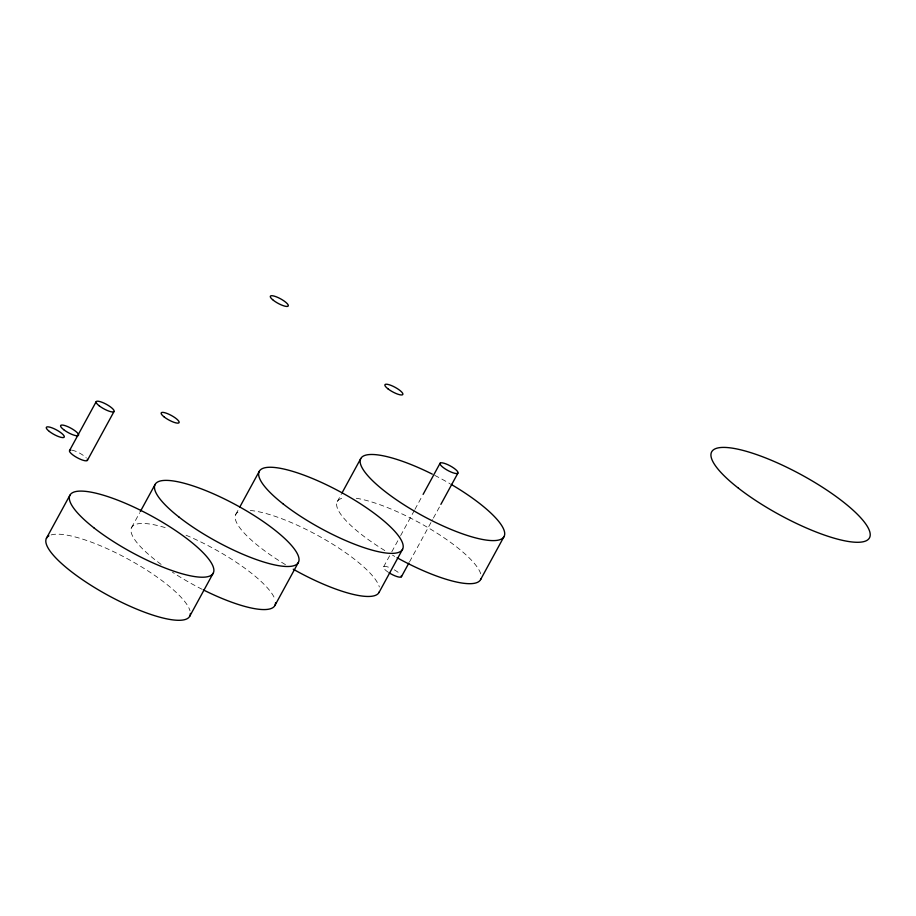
<?xml version="1.0" encoding="UTF-8"?>
<svg xmlns="http://www.w3.org/2000/svg" width="916" height="916" viewBox="0 0 916 916"><rect width="100%" height="100%" fill="white"/><g stroke="black" fill="none" stroke-linecap="round" stroke-linejoin="round"><path stroke-width="0.69" stroke-dasharray="4.58 3.44" d="M131.595 527.559L139.644 512.788M235.756 514.448L238.446 509.525M337.26 501.659L341.279 494.274M383.621 566.821L391.109 553.081M391.785 551.833L399.96 536.856M400.635 535.608L414.25 510.636M414.925 509.388L422.413 495.659M409.567 561.794L432.707 519.338M433.394 518.09L440.882 504.361M394.75 556.424A81.57 20.702 28.6 0 1 392.495 555.142M384.835 550.585A81.57 20.702 28.6 0 1 344.668 497.754M356.267 498.258A81.57 20.702 28.6 0 1 432.077 530.078A81.57 20.702 28.6 0 1 480.843 574.217M434.745 475.37A81.57 20.702 28.6 0 1 449.962 483.671M388.361 572.317A10.202 2.588 28.6 0 1 383.552 566.912A10.202 2.588 28.6 0 1 390.663 568.012M394.281 569.821A10.202 2.588 28.6 0 1 399.88 573.794M71.883 450.157A10.202 2.588 28.6 0 1 86.333 457.943M285.471 564.657A81.57 20.702 28.6 0 1 240.45 511.082M250.263 510.487A81.57 20.702 28.6 0 1 327.264 540.875A81.57 20.702 28.6 0 1 379.339 586.996M202.127 589.297A81.57 20.702 28.6 0 1 172.46 572.225M161.136 564.416A81.57 20.702 28.6 0 1 167.605 528.349M186.051 535.219A81.57 20.702 28.6 0 1 275.166 600.106M51.124 534.921A81.57 20.702 28.6 0 1 128.297 559.218A81.57 20.702 28.6 0 1 190.013 610.835"/><path stroke-width="1.37" d="M69.582 450.477L96.226 401.597M87.352 460.427L114.008 411.547M46.43 538.276L69.925 495.201M140.32 511.552L155.079 484.484M239.786 507.063L259.251 471.362M189.761 616.193L213.245 573.107M274.914 605.465L298.41 562.39M341.954 493.048L360.744 458.584M423.1 494.411L440.115 463.198M379.087 592.354L402.582 549.268M401.403 576.771L408.891 563.042M440.882 504.361L457.897 473.148A10.202 2.588 28.6 0 0 446.103 463.954A10.202 2.588 28.6 0 0 443.035 467.378A10.202 2.588 28.6 0 0 457.874 473.183M480.591 579.576L504.075 536.49M480.866 578.935A81.57 20.702 28.6 0 1 397.075 557.73M451.084 484.324A81.57 20.702 28.6 0 1 487.827 540.28A81.57 20.702 28.6 0 1 366.915 474.648A81.57 20.702 28.6 0 1 432.329 474.145M401.357 575.626A10.202 2.588 28.6 0 1 398.3 576.931A10.202 2.588 28.6 0 1 389.105 572.798M87.318 459.282A10.202 2.588 28.6 0 1 76.852 457.519A10.202 2.588 28.6 0 1 70.841 450.065M379.373 591.713A81.57 20.702 28.6 0 1 293.246 569.202M275.556 602.671A81.57 20.702 28.6 0 1 203.341 589.904M190.391 613.399A81.57 20.702 28.6 0 1 107.584 595.079A81.57 20.702 28.6 0 1 48.88 535.849M99.157 405.777A10.202 2.588 28.6 0 0 113.985 411.582A10.202 2.588 28.6 0 0 102.226 402.353A10.202 2.588 28.6 0 0 99.157 405.777M49.372 431.459A10.202 2.588 28.6 0 0 64.166 437.218A10.202 2.588 28.6 0 0 52.338 427.978A10.202 2.588 28.6 0 0 49.372 431.459M164.227 416.998A10.202 2.588 28.6 0 0 179.021 422.757A10.202 2.588 28.6 0 0 167.193 413.517A10.202 2.588 28.6 0 0 164.227 416.998M387.96 388.831A10.202 2.588 28.6 0 0 402.754 394.59A10.202 2.588 28.6 0 0 390.926 385.35A10.202 2.588 28.6 0 0 387.96 388.831M273.392 300.322A10.202 2.588 28.6 0 0 288.185 306.07A10.202 2.588 28.6 0 0 276.357 296.841A10.202 2.588 28.6 0 0 273.392 300.322M63.673 429.661A10.202 2.588 28.6 0 0 78.467 435.409A10.202 2.588 28.6 0 0 66.639 426.18A10.202 2.588 28.6 0 0 63.673 429.661M283.193 503.972A81.57 20.702 28.6 0 0 401.803 550.379A81.57 20.702 28.6 0 0 307.742 476.595A81.57 20.702 28.6 0 0 283.193 503.972M179.021 517.093A81.57 20.702 28.6 0 0 297.643 563.5A81.57 20.702 28.6 0 0 203.57 489.716A81.57 20.702 28.6 0 0 179.021 517.093M93.867 527.811A81.57 20.702 28.6 0 0 212.478 574.217A81.57 20.702 28.6 0 0 118.416 500.434A81.57 20.702 28.6 0 0 93.867 527.811M738.422 488.182A89.86 22.797 28.6 0 0 868.78 538.86A89.86 22.797 28.6 0 0 764.539 457.508A89.86 22.797 28.6 0 0 738.422 488.182"/></g></svg>
